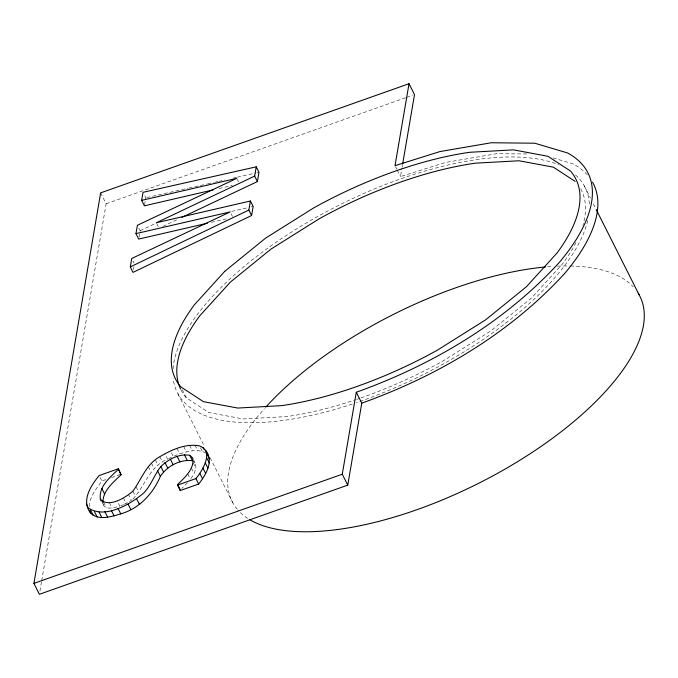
<?xml version="1.0" encoding="UTF-8"?>
<svg xmlns="http://www.w3.org/2000/svg" width="678" height="678" viewBox="0 0 678 678"><rect width="100%" height="100%" fill="white"/><g stroke="black" fill="none" stroke-linecap="round" stroke-linejoin="round"><path stroke-width="0.51" stroke-dasharray="3.39 2.54" d="M89.31 506.5C89.733 496.618 96.327 488.626 101.895 481.007L106.717 479.295M39.917 591.165L41.528 581.766M41.705 580.715L106.141 203.773L100.649 192.874M133.507 269.556L133.99 266.742M139.032 237.215L140.143 230.723L138.312 227.088M144.575 204.815L145.778 197.764L143.948 194.128M526.781 153.974L496.737 153.669L445.344 162.5L400.503 176.577L401.918 168.28M402.096 167.237L402.452 165.161M190.984 478.431C194.662 473.541 197.959 466.481 194.154 460.76M132.812 499.11C144.939 486.321 149.592 466.295 167.576 459.175L164.839 453.726M187.459 482.778L181.857 488.499M124.362 504.254L131.413 500.347L128.667 494.898M168.534 458.718L173.288 456.413L170.542 450.955M162.889 226.384L177.204 219.596M140.143 230.723L156.389 223.045M120.726 505.788L123.447 504.644M174.204 456.048C184.035 452.226 195.849 447.726 205.951 453.048M106.141 203.773L405.529 97.785M406.529 97.437L412.521 95.318M111.539 477.592L120.226 474.515M103.107 504.746C106.514 510.5 114.752 507.398 119.82 506.169L117.074 500.72M219.087 188.518L232.385 185.441M231.664 211.417L247.004 207.875M251.097 206.926L253.14 206.451M211.426 222.316L226.783 218.774M146.804 197.527L187.976 188.272M189.001 188.035L199.29 185.721M200.324 185.492L206.493 184.102M207.527 183.865L213.697 182.475M214.731 182.246L217.816 181.551M218.841 181.323L225.02 179.933M233.249 178.077L236.342 177.382M237.368 177.153L255.894 172.983M256.92 172.754L258.979 172.288M553.112 157.932L572.918 163.813A232.3 96.259 -26.7 0 1 587.326 174.873M181.026 389.96A218.791 90.666 -26.7 0 0 186.306 397.8L208.9 412.555L243.233 418.962L286.964 416.563A226.503 93.861 -26.7 0 0 355.611 399.732M192.459 460.735L195.527 463.489M584.326 185.942L590.47 198.154M593.309 203.79L595.674 208.493M395.469 166.585L396.842 169.314M397.3 170.22L400.503 176.577M237.258 179.238L238.631 181.958M231.096 213.723L232.469 216.452M156.787 223.655L158.61 227.291M133.1 261.2L134.007 263.022M182.187 389.621L186.306 397.8M177.95 393.791L203.959 445.48M210.104 457.701L232.808 502.805M200.493 447.76L202.315 451.387M194.959 445.166L197.705 450.616M189.654 445.319L192.399 450.768M193.154 462.777L195.891 468.227M183.653 446.412L186.399 451.862M191.357 468.066L194.103 473.515M176.958 448.438L179.704 453.887M187.721 473.795L190.467 479.244M159.788 456.709L162.525 462.159M155.338 459.879L158.084 465.328M151.465 463.227L154.203 468.676M148.27 466.6L151.016 472.049M136.117 486.796L138.863 492.245M132.863 491.186L135.608 496.635M123.43 498.042L126.176 503.491M100.064 477.371L101.895 481.007M109.353 502.635L112.099 508.085M103.624 502.203L106.37 507.653M102.081 501.983L104.37 506.525M580.758 188.84A218.791 90.666 -26.7 0 1 582.902 225.427M575.953 242.597A218.791 90.666 -26.7 0 1 562.494 263.928L531.942 297.6L491.109 330.745L442.785 361.111A226.503 93.861 -26.7 0 1 360.56 398.037M359.569 398.384A226.503 93.861 -26.7 0 1 356.603 399.401M247.699 518.39A228.249 94.581 -26.7 0 1 238.003 510.127M237.334 509.356A228.249 94.581 -26.7 0 1 264.42 408.656M547.332 266.801A228.249 94.581 -26.7 0 1 552.985 266.395M557.452 266.157A228.249 94.581 -26.7 0 1 569.351 265.988M570.401 266.005A228.249 94.581 -26.7 0 1 633.303 286.87M587.724 220.519A228.249 94.581 -26.7 0 1 356.374 402.673M352.28 404.046A228.249 94.581 -26.7 0 1 173.161 378.502M173.034 368.807A228.249 94.581 -26.7 0 1 328.584 210.553A228.249 94.581 -26.7 0 1 558.638 164.737M575.461 174.941A228.249 94.581 -26.7 0 1 589.394 205.468"/><path stroke-width="1.02" d="M205.587 450.082C214.146 461.082 205.985 474.863 198.671 484.033L180.238 490.558L177.492 485.109L195.934 478.583C202.485 470.532 214.282 451.709 199.578 445.938C185.56 443.175 171.636 449.845 159.788 456.709C146.27 464.15 141.448 479.422 132.863 491.186C125.396 497.669 108.904 508.161 100.369 499.296C98.505 486.584 110.158 477.21 118.345 469.303L118.447 468.727L99.149 475.558C90.962 485.431 81.004 500.686 90.505 512.975C98.573 520.984 111.302 516.611 120.76 513.882C139.363 508.475 152.923 493.813 160.355 476.397C167.068 466.091 180.145 459.048 192.459 460.735L189.713 455.285C179.077 453.54 168.271 459.235 160.822 466.54C154.355 474.82 151.135 485.202 143.846 492.931C130.617 504.127 104.437 519.806 87.767 507.525M409.029 83.708L395.011 165.678L439.853 151.592L491.245 142.761L534.756 143.211L567.427 152.914A232.3 96.259 -26.7 0 1 559.019 262.767C504.161 322.575 432.233 365.035 356.289 392.257L361.772 403.156L347.763 485.126L39.383 594.292L33.9 583.394L100.649 192.874L409.029 83.708L414.512 94.606L402.63 164.127M212.943 189.942L144.397 205.824L141.66 200.374L143.033 192.315L256.233 166.839L254.648 176.111L156.33 222.748L250.394 201.002L253.14 206.451L251.589 215.519L133.024 272.37L130.286 266.912L131.727 258.479L230.181 211.909L135.973 233.622L138.719 239.071L207.324 223.257M135.973 233.622L137.405 225.274L236.8 178.331L141.66 200.374M103.005 502.906C102.336 490.982 113.345 482.329 121.091 474.753L118.447 468.727M177.492 485.109L177.594 484.49C184.696 477.49 194.552 469.083 192.781 458.04L189.713 455.285M180.238 490.558L180.34 489.94M251.589 215.519L248.851 210.061L250.394 201.002M181.984 217.333L257.394 181.56L258.979 172.288L256.233 166.839M347.763 485.126L342.271 474.227L356.289 392.257M564.477 273.675C509.67 333.483 437.683 375.943 361.772 403.156M130.286 266.912L248.851 210.061M33.9 583.394L342.271 474.227M575.097 181.365L553.375 167.178L519.043 160.771L475.312 163.169A226.503 93.861 -26.7 0 0 319.482 218.621L271.158 248.987L230.334 282.133L199.773 315.804A218.791 90.666 -26.7 0 0 180.568 389.019M207.137 454.285L208.324 455.531M596.148 209.434L639.185 294.947M254.648 176.111L257.394 181.56M206.697 453.387L209.443 458.837M203.205 447.599L204.12 449.412M206.553 457.523L209.29 462.981M205.197 462.752L207.943 468.201M202.925 468.049L205.663 473.498M199.807 473.337L202.553 478.795M184.365 454.692L187.103 460.142M195.934 478.583L198.671 484.033M177.127 456.421L179.873 461.871M170.407 459.286L173.153 464.744M177.594 484.49L179.882 489.033M165.025 462.659L167.771 468.108M160.822 466.54L163.559 471.99M157.618 470.947L160.355 476.397M136.736 499.033L139.473 504.483M118.345 469.303L121.091 474.753M128.108 504.169L130.854 509.619M118.023 508.432L120.76 513.882M101.87 488.558L104.615 494.008M111.353 510.441L114.099 515.89M100.369 499.296L101.276 501.11M104.887 511.695L107.633 517.145M99.081 512.085L101.827 517.534M94.395 511.526L97.132 516.975M90.462 509.924L93.208 515.373M86.445 504.017L87.818 506.737M89.521 510.339L90.505 512.975M592.521 182.102A232.3 96.259 -26.7 0 1 564.503 273.666M638.193 293.252A228.249 94.581 -26.7 0 1 507.864 467.456A228.249 94.581 -26.7 0 1 249.597 519.577M265.742 407.181A228.249 94.581 -26.7 0 1 545.426 266.971M224.842 271.234L194.289 304.905A218.791 90.666 -26.7 0 0 180.823 386.892L203.417 401.656L237.749 408.054L281.48 405.656A226.503 93.861 -26.7 0 0 437.302 350.212L485.626 319.846L526.459 286.701L557.011 253.021A218.791 90.666 -26.7 0 0 570.486 171.034L547.883 156.271L513.551 149.872L469.82 152.27A226.503 93.861 -26.7 0 0 313.999 207.722L265.674 238.08L224.842 271.234"/></g></svg>
